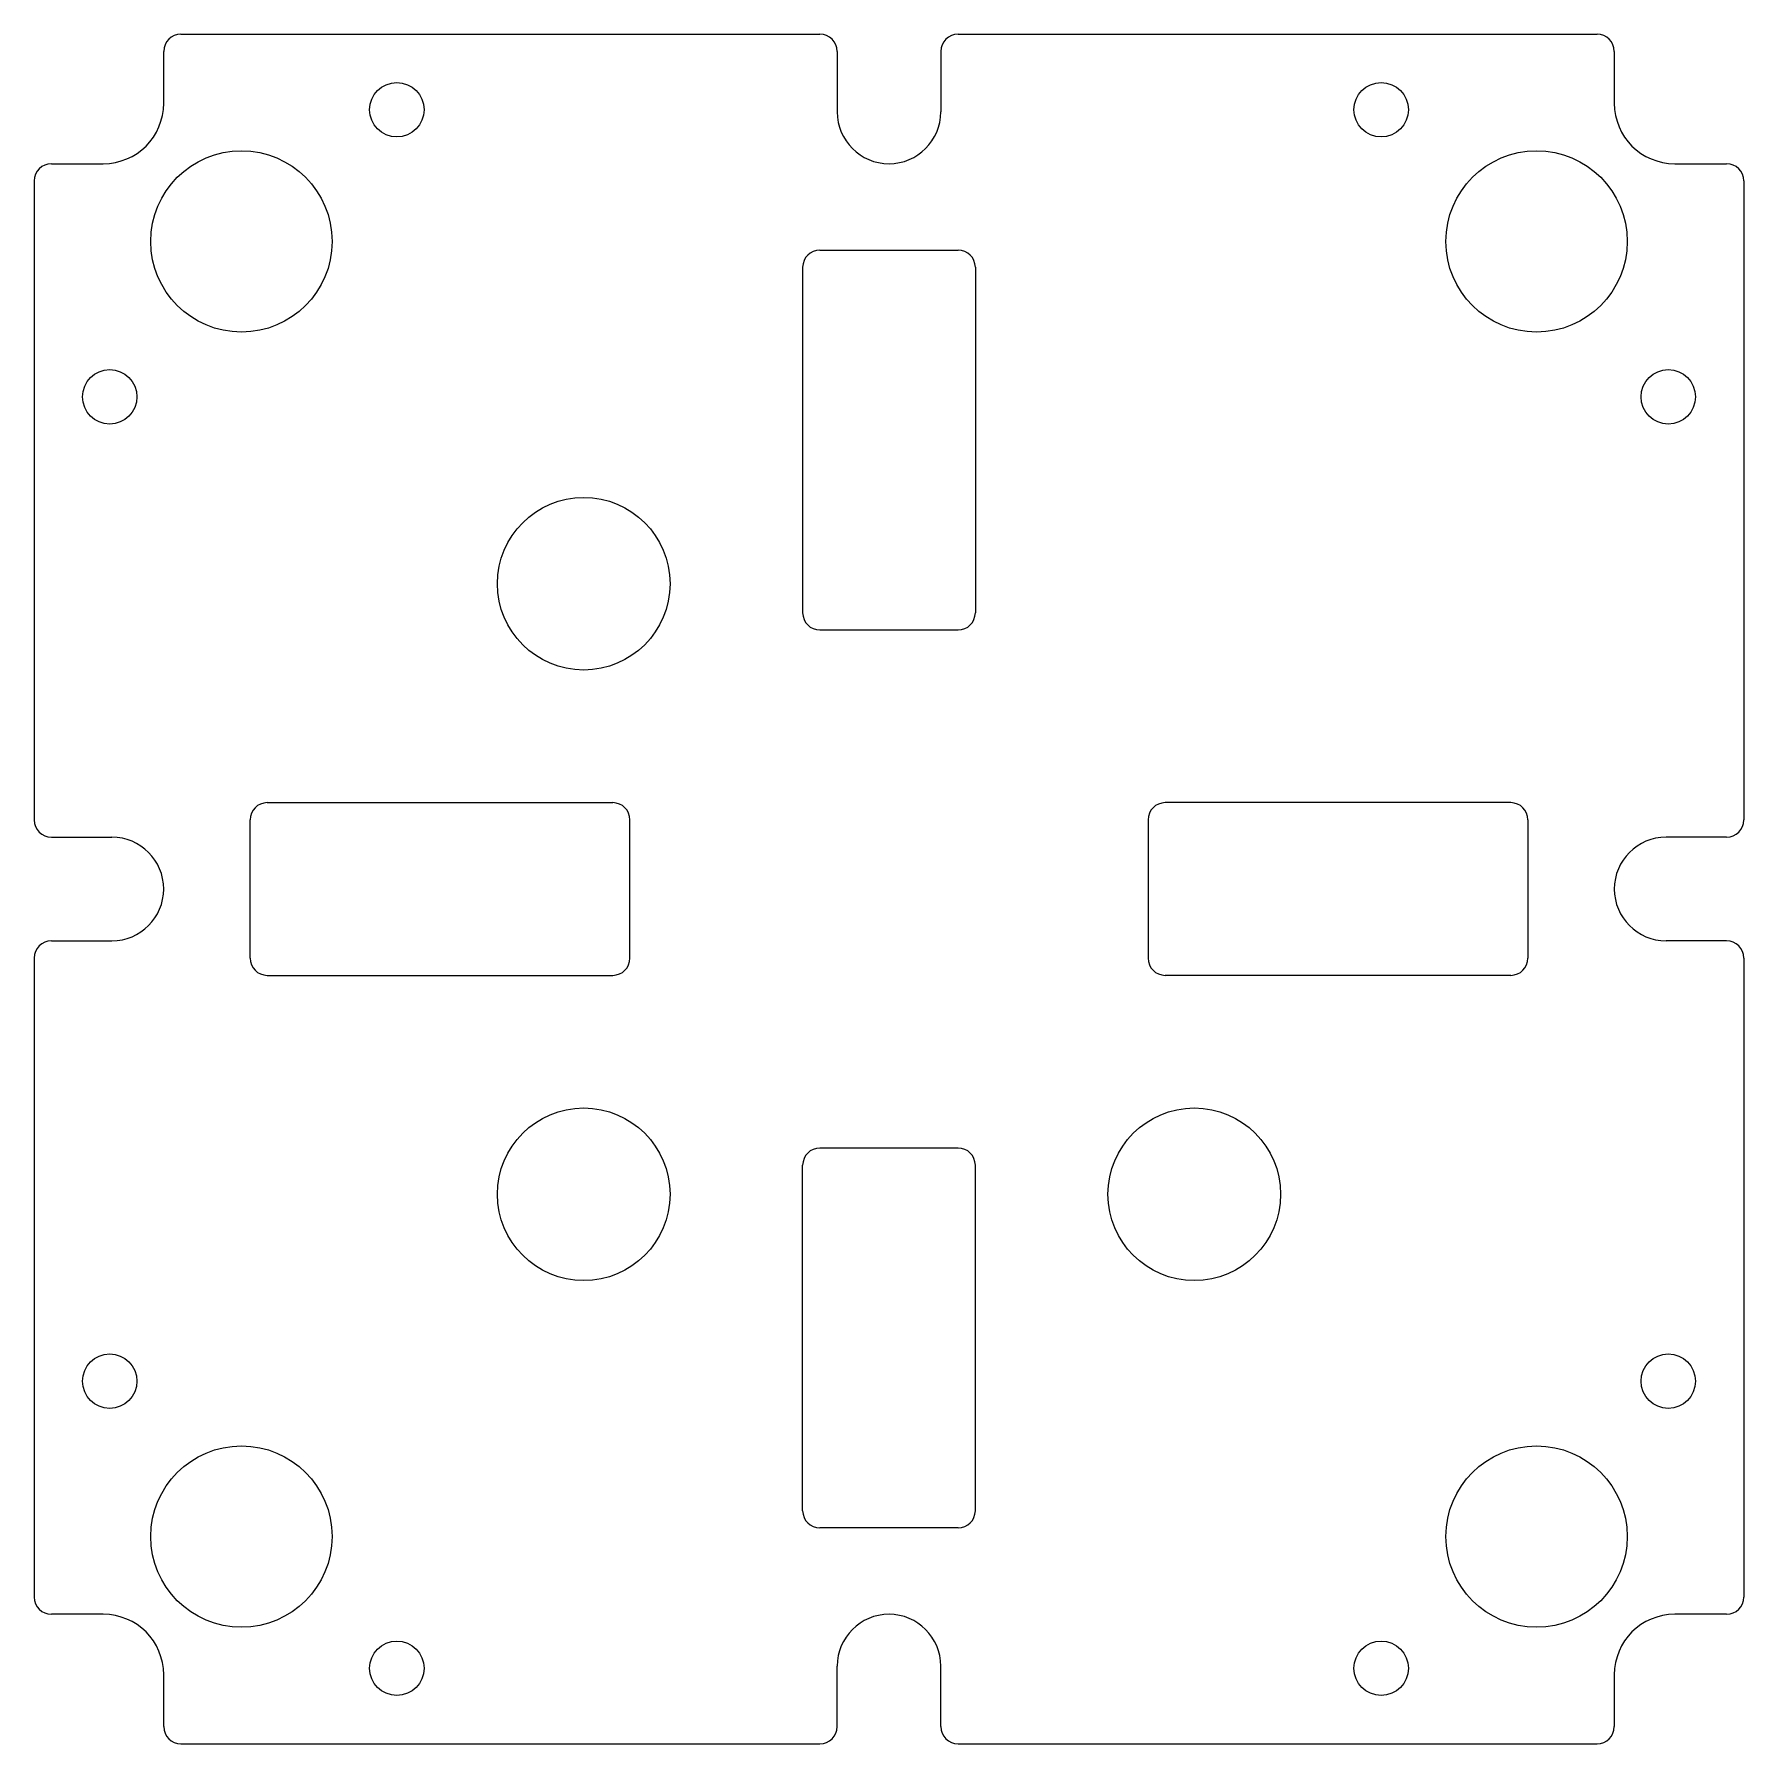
# Model space of a CAD drawing. Extents: x -49.5 to 49.5, y -49.5 to 49.5.
import ezdxf

# ---------------------------------------------------------------- set-up
doc = ezdxf.new("R2010")
doc.units = 0
doc.layers.add('MODELSKETCH_VISIBLE', color=7, linetype='CONTINUOUS')

msp = doc.modelspace()

# ---------------------------------------------------------------- linework, layer by layer
at = {"layer": 'MODELSKETCH_VISIBLE'}
for p, q in [((-41, 49.5), (-4, 49.5)), ((4, 49.5), (41, 49.5)), ((-42, 45.5), (-42, 48.5)), ((-3, 48.5), (-3, 45)), ((3, 48.5), (3, 45)), ((42, 48.5), (42, 45.5)), ((42, 48.5), (42, 45.5)), ((-48.5, 42), (-45.5, 42)), ((45.5, 42), (48.5, 42)), ((45.5, 42), (48.5, 42)), ((-49.5, 41), (-49.5, 4)), ((49.5, 41), (49.5, 4)), ((-4, 37), (4, 37)), ((-5, 36), (-5, 16)), ((5, 36), (5, 16)), ((-4, 15), (4, 15)), ((-36, 5), (-16, 5)), ((36, 5), (16, 5)), ((-37, -4), (-37, 4)), ((-15, -4), (-15, 4)), ((15, 4), (15, -4)), ((37, 4), (37, -4)), ((-48.5, 3), (-45, 3)), ((48.5, 3), (45, 3)), ((-48.5, -3), (-45, -3)), ((48.5, -3), (45, -3)), ((-49.5, -4), (-49.5, -41)), ((49.5, -4), (49.5, -41)), ((-36, -5), (-16, -5)), ((36, -5), (16, -5)), ((4, -15), (-4, -15)), ((-5, -36), (-5, -16)), ((5, -36), (5, -16)), ((4, -37), (-4, -37)), ((-45.5, -42), (-48.5, -42)), ((48.5, -42), (45.5, -42)), ((-42, -48.5), (-42, -45.5)), ((-3, -48.5), (-3, -45)), ((3, -48.5), (3, -45)), ((42, -45.5), (42, -48.5)), ((-41, -49.5), (-4, -49.5)), ((4, -49.5), (41, -49.5))]:
    msp.add_line(p, q, dxfattribs=at)
for centre, radius in [((-28.5, 45.125), 1.575), ((28.5, 45.125), 1.575), ((28.5, 45.125), 1.575), ((-37.5, 37.5), 5.25), ((37.5, 37.5), 5.25), ((37.5, 37.5), 5.25), ((-45.125, 28.5), 1.575), ((45.125, 28.5), 1.575), ((45.125, 28.5), 1.575), ((-17.678, 17.678), 5), ((-17.678, -17.678), 5), ((17.678, -17.678), 5), ((-45.125, -28.5), 1.575), ((45.125, -28.5), 1.575), ((-37.5, -37.5), 5.25), ((37.5, -37.5), 5.25), ((-28.5, -45.125), 1.575), ((28.5, -45.125), 1.575)]:
    msp.add_circle(centre, radius, dxfattribs=at)
for centre, radius, start, end in [((-41, 48.5), 1, 90, 180), ((-4, 48.5), 1, 0, 90), ((4, 48.5), 1, 90, 180), ((41, 48.5), 1, 0, 90), ((41, 48.5), 1, 0, 90), ((-45.5, 45.5), 3.5, 270, 0), ((0, 45), 3, 180, 0), ((45.5, 45.5), 3.5, 180, 270), ((45.5, 45.5), 3.5, 180, 270), ((-48.5, 41), 1, 90, 180), ((48.5, 41), 1, 0, 90), ((48.5, 41), 1, 0, 90), ((-4, 36), 1, 90, 180), ((4, 36), 1, 0, 90), ((-4, 16), 1, 180, 270), ((4, 16), 1, 270, 0), ((-36, 4), 1, 90, 180), ((-16, 4), 1, 0, 90), ((16, 4), 1, 90, 180), ((36, 4), 1, 0, 90), ((-48.5, 4), 1, 180, 270), ((48.5, 4), 1, 270, 0), ((-45, 0), 3, 270, 90), ((45, 0), 3, 90, 270), ((-48.5, -4), 1, 90, 180), ((48.5, -4), 1, 0, 90), ((-36, -4), 1, 180, 270), ((-16, -4), 1, 270, 0), ((16, -4), 1, 180, 270), ((36, -4), 1, 270, 0), ((-4, -16), 1, 90, 180), ((4, -16), 1, 0, 90), ((-4, -36), 1, 180, 270), ((4, -36), 1, 270, 0), ((-48.5, -41), 1, 180, 270), ((48.5, -41), 1, 270, 0), ((-45.5, -45.5), 3.5, 0, 90), ((0, -45), 3, 0, 180), ((45.5, -45.5), 3.5, 90, 180), ((-41, -48.5), 1, 180, 270), ((-4, -48.5), 1, 270, 0), ((4, -48.5), 1, 180, 270), ((41, -48.5), 1, 270, 0)]:
    msp.add_arc(centre, radius, start, end, dxfattribs=at)

doc.saveas('drawing.dxf')
